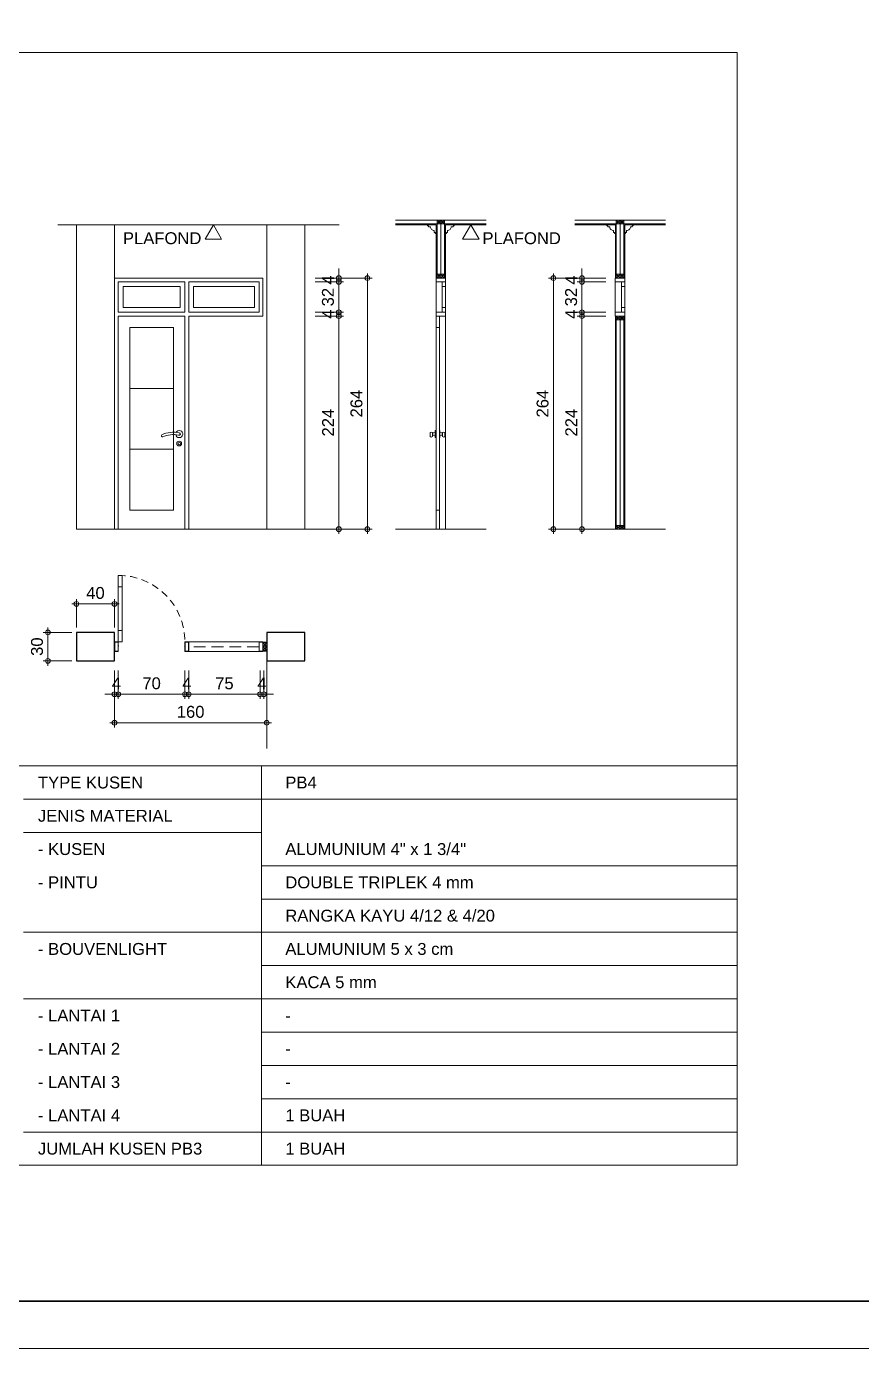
# Model space of a CAD drawing. Header units: millimetres. Extents: x -11 to 1625, y -267 to 180.
# Drawn here: x 1048.45 to 1066.01, y -157 to -129.2 of the extents above; entities that cross this region are included whole.
import ezdxf
from ezdxf.enums import TextEntityAlignment as Align

# ---------------------------------------------------------------- set-up
doc = ezdxf.new("R2010")
doc.units = ezdxf.units.MM
doc.linetypes.add('HIDDEN', pattern=[0.375, 0.25, -0.125])
for name, color, linetype, lineweight in [('ars', 11, 'Continuous', 5), ('GRS KOP', 1, 'Continuous', 35), ('KOLOM', 1, 'Continuous', 30), ('kop', 7, 'Continuous', 20), ('kus', 63, 'Continuous', 15), ('lan', 7, 'Continuous', 15), ('not', 7, 'Continuous', 20), ('PARTISI', 190, 'Continuous', 9), ('pla', 213, 'Continuous', 15), ('tem', 5, 'Continuous', 20), ('u', 6, 'Continuous', 20)]:
    doc.layers.add(name, color=color, linetype=linetype, lineweight=lineweight)
doc.styles.add('BARU', font='complex.shx')
doc.styles.add('S', font='SIMPLEX', dxfattribs={"width": 1.1})
doc.styles.get("Standard").update_dxf_attribs({"font": 'ARIALUNI.TTF'})
doc.dimstyles.new('SK 50', dxfattribs={"dimtxt": 0.25, "dimasz": 0.1, "dimexe": 0, "dimexo": 0, "dimgap": 0.1, "dimtad": 1, "dimdec": 0, "dimlfac": 50, "dimzin": 12, "dimdsep": 46, "dimtxsty": 'Standard', "dimblk": 'BULAT', "dimcen": 0.1, "dimclrd": 256, "dimclre": 256, "dimclrt": 256, "dimadec": 0, "dimazin": 3, "dimtfac": 1, "dimtdec": 0, "dimtofl": 0, "dimtmove": 0, "dimatfit": 3, "dimldrblk": 'BULAT', "dimfxl": 0, "dimtolj": 1, "dimtzin": 0, "dimlwd": -1, "dimlwe": -1, "dimarcsym": 0})

# ---------------------------------------------------------------- blocks, each defined once
blk = doc.blocks.new('kop')
at = {"layer": 'GRS KOP'}
blk.add_lwpolyline([(1, 54), (83, 54), (83, 1), (1, 1)], close=True, dxfattribs=at)
at = {"layer": 'kop', "color": 7}
blk.add_line((0, 0), (84, 0), dxfattribs=at)
at = {"layer": 'kop', "style": 'BARU', "flags": 4}
for p, height in [((73.8, 5.4), 0.35), ((80.303, 5.382), 0.25), ((73.8, 4.9), 0.35), ((80.303, 4.882), 0.25), ((73.8, 4.4), 0.35), ((80.303, 4.382), 0.25)]:
    blk.add_attdef('-', p, '', height=height, dxfattribs=at)
at = {"layer": 'kop', "flags": 4}
for tag, p in [('AR-00', (78.057, 2.648)), ('00', (81.238, 2.647))]:
    blk.add_attdef(tag, text='', height=0.35, dxfattribs=at).set_placement(p, align=Align.MIDDLE)
blk = doc.blocks.new('PEILA')
blk.add_lwpolyline([(-0.188, -0.325), (0.188, -0.325), (0, 0)], close=True)
at = {"style": 'S', "width": 1.1, "flags": 4}
blk.add_attdef('CAT', (0.265, -0.289), '', height=0.2, dxfattribs=at)
blk = doc.blocks.new('BULAT')
for p, q in [((-1, 0), (1, 0)), ((0, -1), (0, 1))]:
    blk.add_line(p, q)
blk.add_circle((0, 0), 0.5)
blk = doc.blocks.new('*D2111')
at = {"layer": 'Defpoints', "color": 0, "ltscale": 0.15}
for p in [(1054.52, -135.288), (1054.52, -139.768), (1055.02, -139.768)]:
    blk.add_point(p, dxfattribs=at)
at = {"layer": 'u', "ltscale": 0.15}
for p, q in [((1054.52, -135.288), (1055.02, -135.288)), ((1055.02, -135.388), (1055.02, -139.668)), ((1054.52, -139.768), (1055.02, -139.768))]:
    blk.add_line(p, q, dxfattribs=at)
at = {"layer": 'u', "ltscale": 0.15, "xscale": 0.1, "yscale": 0.1, "zscale": 0.1}
for p, rotation in [((1055.02, -135.288), 90), ((1055.02, -139.768), 270)]:
    blk.add_blockref('BULAT', p, dxfattribs=dict(at, rotation=rotation))
at = {"layer": 'u', "ltscale": 0.15, "insert": (1054.794, -137.528), "char_height": 0.25, "attachment_point": 5, "rotation": 90}
blk.add_mtext('\\A1;224', dxfattribs=at)
blk = doc.blocks.new('*D2112')
at = {"layer": 'Defpoints', "color": 0, "ltscale": 0.15}
for p in [(1054.52, -134.568), (1054.52, -135.208), (1055.02, -135.208)]:
    blk.add_point(p, dxfattribs=at)
at = {"layer": 'u', "ltscale": 0.15}
for p, q in [((1054.52, -134.568), (1055.02, -134.568)), ((1055.02, -134.668), (1055.02, -135.108)), ((1054.52, -135.208), (1055.02, -135.208))]:
    blk.add_line(p, q, dxfattribs=at)
at = {"layer": 'u', "ltscale": 0.15, "xscale": 0.1, "yscale": 0.1, "zscale": 0.1}
for p, rotation in [((1055.02, -134.568), 90), ((1055.02, -135.208), 270)]:
    blk.add_blockref('BULAT', p, dxfattribs=dict(at, rotation=rotation))
at = {"layer": 'u', "ltscale": 0.15, "insert": (1054.792, -134.888), "char_height": 0.25, "attachment_point": 5, "rotation": 90}
blk.add_mtext('\\A1;32', dxfattribs=at)
blk = doc.blocks.new('*D2113')
at = {"layer": 'Defpoints', "color": 0, "ltscale": 0.15}
for p in [(1054.52, -134.488), (1054.52, -134.568), (1055.02, -134.568)]:
    blk.add_point(p, dxfattribs=at)
at = {"layer": 'u', "ltscale": 0.15}
for p, q in [((1055.02, -134.388), (1055.02, -134.288)), ((1054.52, -134.488), (1055.02, -134.488)), ((1054.52, -134.568), (1055.02, -134.568)), ((1055.02, -134.668), (1055.02, -134.768))]:
    blk.add_line(p, q, dxfattribs=at)
at = {"layer": 'u', "ltscale": 0.15, "xscale": 0.1, "yscale": 0.1, "zscale": 0.1}
for p, rotation in [((1055.02, -134.488), 270), ((1055.02, -134.568), 90)]:
    blk.add_blockref('BULAT', p, dxfattribs=dict(at, rotation=rotation))
at = {"layer": 'u', "ltscale": 0.15, "insert": (1054.795, -134.528), "char_height": 0.25, "attachment_point": 5, "rotation": 90}
blk.add_mtext('\\A1;4', dxfattribs=at)
blk = doc.blocks.new('*D2114')
at = {"layer": 'Defpoints', "color": 0, "ltscale": 0.15}
for p in [(1055.12, -134.488), (1055.12, -139.768), (1055.62, -139.768)]:
    blk.add_point(p, dxfattribs=at)
at = {"layer": 'u', "ltscale": 0.15}
for p, q in [((1055.12, -134.488), (1055.62, -134.488)), ((1055.62, -134.588), (1055.62, -139.668)), ((1055.12, -139.768), (1055.62, -139.768))]:
    blk.add_line(p, q, dxfattribs=at)
at = {"layer": 'u', "ltscale": 0.15, "xscale": 0.1, "yscale": 0.1, "zscale": 0.1}
for p, rotation in [((1055.62, -134.488), 90), ((1055.62, -139.768), 270)]:
    blk.add_blockref('BULAT', p, dxfattribs=dict(at, rotation=rotation))
at = {"layer": 'u', "ltscale": 0.15, "insert": (1055.392, -137.128), "char_height": 0.25, "attachment_point": 5, "rotation": 90}
blk.add_mtext('\\A1;264', dxfattribs=at)
blk = doc.blocks.new('*D2115')
at = {"layer": 'Defpoints', "color": 0, "ltscale": 0.15}
for p in [(1054.52, -135.208), (1054.52, -135.288), (1055.02, -135.288)]:
    blk.add_point(p, dxfattribs=at)
at = {"layer": 'u', "ltscale": 0.15}
for p, q in [((1055.02, -135.108), (1055.02, -135.008)), ((1054.52, -135.208), (1055.02, -135.208)), ((1054.52, -135.288), (1055.02, -135.288)), ((1055.02, -135.388), (1055.02, -135.488))]:
    blk.add_line(p, q, dxfattribs=at)
at = {"layer": 'u', "ltscale": 0.15, "xscale": 0.1, "yscale": 0.1, "zscale": 0.1}
for p, rotation in [((1055.02, -135.208), 270), ((1055.02, -135.288), 90)]:
    blk.add_blockref('BULAT', p, dxfattribs=dict(at, rotation=rotation))
at = {"layer": 'u', "ltscale": 0.15, "insert": (1054.795, -135.248), "char_height": 0.25, "attachment_point": 5, "rotation": 90}
blk.add_mtext('\\A1;4', dxfattribs=at)
blk = doc.blocks.new('*D2116')
at = {"layer": 'Defpoints', "color": 0, "ltscale": 0.15}
for p in [(1060.631, -135.288), (1060.131, -139.768), (1060.631, -139.768)]:
    blk.add_point(p, dxfattribs=at)
at = {"layer": 'u', "ltscale": 0.15}
for p, q in [((1060.631, -135.288), (1060.131, -135.288)), ((1060.131, -135.388), (1060.131, -139.668)), ((1060.631, -139.768), (1060.131, -139.768))]:
    blk.add_line(p, q, dxfattribs=at)
at = {"layer": 'u', "ltscale": 0.15, "xscale": 0.1, "yscale": 0.1, "zscale": 0.1}
for p, rotation in [((1060.131, -135.288), 90), ((1060.131, -139.768), 270)]:
    blk.add_blockref('BULAT', p, dxfattribs=dict(at, rotation=rotation))
at = {"layer": 'u', "ltscale": 0.15, "insert": (1059.906, -137.528), "char_height": 0.25, "attachment_point": 5, "rotation": 90}
blk.add_mtext('\\A1;224', dxfattribs=at)
blk = doc.blocks.new('*D2117')
at = {"layer": 'Defpoints', "color": 0, "ltscale": 0.15}
for p in [(1060.631, -134.568), (1060.131, -135.208), (1060.631, -135.208)]:
    blk.add_point(p, dxfattribs=at)
at = {"layer": 'u', "ltscale": 0.15}
for p, q in [((1060.631, -134.568), (1060.131, -134.568)), ((1060.131, -134.668), (1060.131, -135.108)), ((1060.631, -135.208), (1060.131, -135.208))]:
    blk.add_line(p, q, dxfattribs=at)
at = {"layer": 'u', "ltscale": 0.15, "xscale": 0.1, "yscale": 0.1, "zscale": 0.1}
for p, rotation in [((1060.131, -134.568), 90), ((1060.131, -135.208), 270)]:
    blk.add_blockref('BULAT', p, dxfattribs=dict(at, rotation=rotation))
at = {"layer": 'u', "ltscale": 0.15, "insert": (1059.904, -134.888), "char_height": 0.25, "attachment_point": 5, "rotation": 90}
blk.add_mtext('\\A1;32', dxfattribs=at)
blk = doc.blocks.new('*D2118')
at = {"layer": 'Defpoints', "color": 0, "ltscale": 0.15}
for p in [(1060.131, -134.568), (1060.631, -134.488), (1060.631, -134.568)]:
    blk.add_point(p, dxfattribs=at)
at = {"layer": 'u', "ltscale": 0.15}
for p, q in [((1060.131, -134.388), (1060.131, -134.288)), ((1060.631, -134.488), (1060.131, -134.488)), ((1060.631, -134.568), (1060.131, -134.568)), ((1060.131, -134.668), (1060.131, -134.768))]:
    blk.add_line(p, q, dxfattribs=at)
at = {"layer": 'u', "ltscale": 0.15, "xscale": 0.1, "yscale": 0.1, "zscale": 0.1}
for p, rotation in [((1060.131, -134.488), 270), ((1060.131, -134.568), 90)]:
    blk.add_blockref('BULAT', p, dxfattribs=dict(at, rotation=rotation))
at = {"layer": 'u', "ltscale": 0.15, "insert": (1059.906, -134.528), "char_height": 0.25, "attachment_point": 5, "rotation": 90}
blk.add_mtext('\\A1;4', dxfattribs=at)
blk = doc.blocks.new('*D2119')
at = {"layer": 'Defpoints', "color": 0, "ltscale": 0.15}
for p in [(1060.031, -134.488), (1059.531, -139.768), (1060.031, -139.768)]:
    blk.add_point(p, dxfattribs=at)
at = {"layer": 'u', "ltscale": 0.15}
for p, q in [((1060.031, -134.488), (1059.531, -134.488)), ((1059.531, -134.588), (1059.531, -139.668)), ((1060.031, -139.768), (1059.531, -139.768))]:
    blk.add_line(p, q, dxfattribs=at)
at = {"layer": 'u', "ltscale": 0.15, "xscale": 0.1, "yscale": 0.1, "zscale": 0.1}
for p, rotation in [((1059.531, -134.488), 90), ((1059.531, -139.768), 270)]:
    blk.add_blockref('BULAT', p, dxfattribs=dict(at, rotation=rotation))
at = {"layer": 'u', "ltscale": 0.15, "insert": (1059.304, -137.128), "char_height": 0.25, "attachment_point": 5, "rotation": 90}
blk.add_mtext('\\A1;264', dxfattribs=at)
blk = doc.blocks.new('*D2120')
at = {"layer": 'Defpoints', "color": 0, "ltscale": 0.15}
for p in [(1060.131, -135.288), (1060.631, -135.208), (1060.631, -135.288)]:
    blk.add_point(p, dxfattribs=at)
at = {"layer": 'u', "ltscale": 0.15}
for p, q in [((1060.131, -135.108), (1060.131, -135.008)), ((1060.631, -135.208), (1060.131, -135.208)), ((1060.631, -135.288), (1060.131, -135.288)), ((1060.131, -135.388), (1060.131, -135.488))]:
    blk.add_line(p, q, dxfattribs=at)
at = {"layer": 'u', "ltscale": 0.15, "xscale": 0.1, "yscale": 0.1, "zscale": 0.1}
for p, rotation in [((1060.131, -135.208), 270), ((1060.131, -135.288), 90)]:
    blk.add_blockref('BULAT', p, dxfattribs=dict(at, rotation=rotation))
at = {"layer": 'u', "ltscale": 0.15, "insert": (1059.906, -135.248), "char_height": 0.25, "attachment_point": 5, "rotation": 90}
blk.add_mtext('\\A1;4', dxfattribs=at)
blk = doc.blocks.new('*D2121')
at = {"layer": 'Defpoints', "color": 0, "ltscale": 0.15}
for p in [(1049.505, -141.339), (1049.505, -141.839), (1050.305, -141.839)]:
    blk.add_point(p, dxfattribs=at)
at = {"layer": 'u', "ltscale": 0.15}
for p, q in [((1049.505, -141.839), (1049.505, -141.339)), ((1050.205, -141.339), (1049.605, -141.339)), ((1050.305, -141.839), (1050.305, -141.339))]:
    blk.add_line(p, q, dxfattribs=at)
at = {"layer": 'u', "ltscale": 0.15, "xscale": 0.1, "yscale": 0.1, "zscale": 0.1, "rotation": 180}
blk.add_blockref('BULAT', (1049.505, -141.339), dxfattribs=at)
at = {"layer": 'u', "ltscale": 0.15, "xscale": 0.1, "yscale": 0.1, "zscale": 0.1}
blk.add_blockref('BULAT', (1050.305, -141.339), dxfattribs=at)
at = {"layer": 'u', "ltscale": 0.15, "insert": (1049.905, -141.111), "char_height": 0.25, "attachment_point": 5}
blk.add_mtext('\\A1;40', dxfattribs=at)
blk = doc.blocks.new('*D2122')
at = {"layer": 'Defpoints', "color": 0, "ltscale": 0.15}
for p in [(1049.405, -141.939), (1048.905, -142.539), (1049.405, -142.539)]:
    blk.add_point(p, dxfattribs=at)
at = {"layer": 'u', "ltscale": 0.15}
for p, q in [((1049.405, -141.939), (1048.905, -141.939)), ((1048.905, -142.039), (1048.905, -142.439)), ((1049.405, -142.539), (1048.905, -142.539))]:
    blk.add_line(p, q, dxfattribs=at)
at = {"layer": 'u', "ltscale": 0.15, "xscale": 0.1, "yscale": 0.1, "zscale": 0.1}
for p, rotation in [((1048.905, -141.939), 90), ((1048.905, -142.539), 270)]:
    blk.add_blockref('BULAT', p, dxfattribs=dict(at, rotation=rotation))
at = {"layer": 'u', "ltscale": 0.15, "insert": (1048.677, -142.239), "char_height": 0.25, "attachment_point": 5, "rotation": 90}
blk.add_mtext('\\A1;30', dxfattribs=at)
blk = doc.blocks.new('*D2123')
at = {"layer": 'Defpoints', "color": 0, "ltscale": 0.15}
for p in [(1050.385, -142.739), (1051.785, -142.739), (1051.785, -143.239)]:
    blk.add_point(p, dxfattribs=at)
at = {"layer": 'u', "ltscale": 0.15}
for p, q in [((1050.385, -142.739), (1050.385, -143.239)), ((1051.785, -142.739), (1051.785, -143.239)), ((1050.485, -143.239), (1051.685, -143.239))]:
    blk.add_line(p, q, dxfattribs=at)
at = {"layer": 'u', "ltscale": 0.15, "xscale": 0.1, "yscale": 0.1, "zscale": 0.1, "rotation": 180}
blk.add_blockref('BULAT', (1050.385, -143.239), dxfattribs=at)
at = {"layer": 'u', "ltscale": 0.15, "xscale": 0.1, "yscale": 0.1, "zscale": 0.1}
blk.add_blockref('BULAT', (1051.785, -143.239), dxfattribs=at)
at = {"layer": 'u', "ltscale": 0.15, "insert": (1051.085, -143.011), "char_height": 0.25, "attachment_point": 5}
blk.add_mtext('\\A1;70', dxfattribs=at)
blk = doc.blocks.new('*D2124')
at = {"layer": 'Defpoints', "color": 0, "ltscale": 0.15}
for p in [(1050.305, -142.739), (1050.385, -142.739), (1050.385, -143.239)]:
    blk.add_point(p, dxfattribs=at)
at = {"layer": 'u', "ltscale": 0.15}
for p, q in [((1050.305, -142.739), (1050.305, -143.239)), ((1050.385, -142.739), (1050.385, -143.239)), ((1050.205, -143.239), (1050.105, -143.239)), ((1050.485, -143.239), (1050.585, -143.239))]:
    blk.add_line(p, q, dxfattribs=at)
at = {"layer": 'u', "ltscale": 0.15, "xscale": 0.1, "yscale": 0.1, "zscale": 0.1}
blk.add_blockref('BULAT', (1050.305, -143.239), dxfattribs=at)
at = {"layer": 'u', "ltscale": 0.15, "xscale": 0.1, "yscale": 0.1, "zscale": 0.1, "rotation": 180}
blk.add_blockref('BULAT', (1050.385, -143.239), dxfattribs=at)
at = {"layer": 'u', "ltscale": 0.15, "insert": (1050.345, -143.014), "char_height": 0.25, "attachment_point": 5}
blk.add_mtext('\\A1;4', dxfattribs=at)
blk = doc.blocks.new('*D2125')
at = {"layer": 'Defpoints', "color": 0, "ltscale": 0.15}
for p in [(1051.785, -142.739), (1051.865, -142.739), (1051.865, -143.239)]:
    blk.add_point(p, dxfattribs=at)
at = {"layer": 'u', "ltscale": 0.15}
for p, q in [((1051.785, -142.739), (1051.785, -143.239)), ((1051.865, -142.739), (1051.865, -143.239)), ((1051.685, -143.239), (1051.585, -143.239)), ((1051.965, -143.239), (1052.065, -143.239))]:
    blk.add_line(p, q, dxfattribs=at)
at = {"layer": 'u', "ltscale": 0.15, "xscale": 0.1, "yscale": 0.1, "zscale": 0.1}
blk.add_blockref('BULAT', (1051.785, -143.239), dxfattribs=at)
at = {"layer": 'u', "ltscale": 0.15, "xscale": 0.1, "yscale": 0.1, "zscale": 0.1, "rotation": 180}
blk.add_blockref('BULAT', (1051.865, -143.239), dxfattribs=at)
at = {"layer": 'u', "ltscale": 0.15, "insert": (1051.825, -143.014), "char_height": 0.25, "attachment_point": 5}
blk.add_mtext('\\A1;4', dxfattribs=at)
blk = doc.blocks.new('*D2126')
at = {"layer": 'Defpoints', "color": 0, "ltscale": 0.15}
for p in [(1051.865, -142.739), (1053.365, -142.739), (1053.365, -143.239)]:
    blk.add_point(p, dxfattribs=at)
at = {"layer": 'u', "ltscale": 0.15}
for p, q in [((1051.865, -142.739), (1051.865, -143.239)), ((1053.365, -142.739), (1053.365, -143.239)), ((1051.965, -143.239), (1053.265, -143.239))]:
    blk.add_line(p, q, dxfattribs=at)
at = {"layer": 'u', "ltscale": 0.15, "xscale": 0.1, "yscale": 0.1, "zscale": 0.1, "rotation": 180}
blk.add_blockref('BULAT', (1051.865, -143.239), dxfattribs=at)
at = {"layer": 'u', "ltscale": 0.15, "xscale": 0.1, "yscale": 0.1, "zscale": 0.1}
blk.add_blockref('BULAT', (1053.365, -143.239), dxfattribs=at)
at = {"layer": 'u', "ltscale": 0.15, "insert": (1052.615, -143.012), "char_height": 0.25, "attachment_point": 5}
blk.add_mtext('\\A1;75', dxfattribs=at)
blk = doc.blocks.new('*D2127')
at = {"layer": 'Defpoints', "color": 0, "ltscale": 0.15}
for p in [(1053.365, -142.739), (1053.445, -142.739), (1053.445, -143.239)]:
    blk.add_point(p, dxfattribs=at)
at = {"layer": 'u', "ltscale": 0.15}
for p, q in [((1053.365, -142.739), (1053.365, -143.239)), ((1053.445, -142.739), (1053.445, -143.239)), ((1053.265, -143.239), (1053.165, -143.239)), ((1053.545, -143.239), (1053.645, -143.239))]:
    blk.add_line(p, q, dxfattribs=at)
at = {"layer": 'u', "ltscale": 0.15, "xscale": 0.1, "yscale": 0.1, "zscale": 0.1}
blk.add_blockref('BULAT', (1053.365, -143.239), dxfattribs=at)
at = {"layer": 'u', "ltscale": 0.15, "xscale": 0.1, "yscale": 0.1, "zscale": 0.1, "rotation": 180}
blk.add_blockref('BULAT', (1053.445, -143.239), dxfattribs=at)
at = {"layer": 'u', "ltscale": 0.15, "insert": (1053.405, -143.014), "char_height": 0.25, "attachment_point": 5}
blk.add_mtext('\\A1;4', dxfattribs=at)
blk = doc.blocks.new('*D2128')
at = {"layer": 'Defpoints', "color": 0, "ltscale": 0.15}
for p in [(1050.305, -143.339), (1053.505, -143.339), (1053.505, -143.839)]:
    blk.add_point(p, dxfattribs=at)
at = {"layer": 'u', "ltscale": 0.15}
for p, q in [((1050.305, -143.339), (1050.305, -143.839)), ((1053.505, -143.339), (1053.505, -143.839)), ((1050.405, -143.839), (1053.405, -143.839))]:
    blk.add_line(p, q, dxfattribs=at)
at = {"layer": 'u', "ltscale": 0.15, "xscale": 0.1, "yscale": 0.1, "zscale": 0.1, "rotation": 180}
blk.add_blockref('BULAT', (1050.305, -143.839), dxfattribs=at)
at = {"layer": 'u', "ltscale": 0.15, "xscale": 0.1, "yscale": 0.1, "zscale": 0.1}
blk.add_blockref('BULAT', (1053.505, -143.839), dxfattribs=at)
at = {"layer": 'u', "ltscale": 0.15, "insert": (1051.905, -143.611), "char_height": 0.25, "attachment_point": 5}
blk.add_mtext('\\A1;160', dxfattribs=at)
blk = doc.blocks.new('P 70')
at = {"linetype": 'HIDDEN', "ltscale": 0.3}
blk.add_lwpolyline([(-0.74, 0.1, -0.414214), (-0.04, 0.8, -1.303225)], format="xyb", dxfattribs=at)
for points in [[(-0.04, 0.8), (-0.08, 0.8), (-0.08, 0.68), (-0.04, 0.68)], [(-0.04, 0.68), (-0.08, 0.68), (-0.08, 0.22), (-0.04, 0.22)], [(-0.04, 0.1), (-0.08, 0.1), (-0.08, 0.22), (-0.04, 0.22)], [(-0.735, 0.06), (-0.74, 0.06), (-0.74, 0.061), (-0.74, 0.1), (-0.78, 0.1), (-0.78, 0), (-0.74, 0), (-0.74, 0.056), (-0.735, 0.058)], [(-0.742, 0.002), (-0.778, 0.002), (-0.778, 0.098), (-0.742, 0.098)], [(-0.045, 0.06), (-0.04, 0.06), (-0.04, 0.061), (-0.04, 0.1), (0, 0.1), (0, 0), (-0.04, 0), (-0.04, 0.056), (-0.045, 0.058)], [(-0.038, 0.002), (-0.002, 0.002), (-0.002, 0.098), (-0.038, 0.098)]]:
    blk.add_lwpolyline(points, close=True)
blk = doc.blocks.new('K1')
at = {"layer": 'KOLOM'}
blk.add_lwpolyline([(0.2, 0.15), (-0.2, 0.15), (-0.2, -0.15), (0.2, -0.15), (0.2, 0.15)], dxfattribs=at)

msp = doc.modelspace()

# ---------------------------------------------------------------- linework, layer by layer
at = {"layer": 'ars'}
for p, q in [((1056.21047, -133.3678056), (1057.0660678, -133.3678056)), ((1057.0660678, -134.4878056), (1057.0660678, -133.3678056)), ((1057.0840678, -133.3478056), (1057.1640678, -133.2678056)), ((1057.0840678, -133.2678056), (1057.1640678, -133.3478056)), ((1057.1640678, -133.2678056), (1057.2440678, -133.3478056)), ((1057.1640678, -133.3478056), (1057.2440678, -133.2678056)), ((1057.2620678, -134.4878056), (1057.2620678, -133.3678056)), ((1058.1176657, -133.3678056), (1057.2620678, -133.3678056)), ((1059.977857, -133.3678056), (1060.8334548, -133.3678056)), ((1060.8334548, -134.4878056), (1060.8334548, -133.3678056)), ((1060.8514548, -133.3478056), (1060.9314548, -133.2678056)), ((1060.8514548, -133.2678056), (1060.9314548, -133.3478056)), ((1060.9314548, -133.2678056), (1061.0114548, -133.3478056)), ((1060.9314548, -133.3478056), (1061.0114548, -133.2678056)), ((1061.0294548, -134.4878056), (1061.0294548, -133.3678056)), ((1061.8850527, -133.3678056), (1061.0294548, -133.3678056)), ((1057.0840678, -134.4878056), (1057.1640678, -134.4078056)), ((1057.0840678, -134.4078056), (1057.1640678, -134.4878056)), ((1057.1640678, -134.4078056), (1057.2440678, -134.4878056)), ((1057.1640678, -134.4878056), (1057.2440678, -134.4078056)), ((1060.8514548, -134.4878056), (1060.9314548, -134.4078056)), ((1060.8514548, -134.4078056), (1060.9314548, -134.4878056)), ((1060.9314548, -134.4078056), (1061.0114548, -134.4878056)), ((1060.9314548, -134.4878056), (1061.0114548, -134.4078056)), ((1060.8334548, -139.7678056), (1060.8334548, -135.2878056)), ((1060.8514548, -135.3678056), (1060.9314548, -135.2878056)), ((1060.8514548, -135.2878056), (1060.9314548, -135.3678056)), ((1060.9314548, -135.2878056), (1061.0114548, -135.3678056)), ((1060.9314548, -135.3678056), (1061.0114548, -135.2878056)), ((1061.0294548, -139.7678056), (1061.0294548, -135.2878056)), ((1060.8514548, -139.6878056), (1060.9314548, -139.7678056)), ((1060.8514548, -139.7678056), (1060.9314548, -139.6878056)), ((1060.9314548, -139.7678056), (1061.0114548, -139.6878056)), ((1060.9314548, -139.6878056), (1061.0114548, -139.7678056)), ((1053.5048954, -142.1412283), (1053.4248954, -142.1412283)), ((1053.4248954, -142.1592283), (1053.5048954, -142.2392283)), ((1053.5048954, -142.1592283), (1053.4248954, -142.2392283)), ((1053.5048954, -142.2392283), (1053.4248954, -142.3192283)), ((1053.4248954, -142.2392283), (1053.5048954, -142.3192283)), ((1053.5048954, -142.3372283), (1053.4248954, -142.3372283))]:
    msp.add_line(p, q, dxfattribs=at)
for points in [[(1056.9384513, -137.7382794), (1056.9384513, -137.821843)], [(1056.9884513, -137.7382794), (1056.9884513, -137.821843)], [(1056.9953402, -137.7443331), (1056.9884513, -137.7443331)], [(1056.9953402, -137.791278), (1056.9884513, -137.791278)], [(1057.1927954, -137.7443331), (1057.1996844, -137.7443331)], [(1057.1927954, -137.791278), (1057.1996844, -137.791278)], [(1057.1996844, -137.7382794), (1057.1996844, -137.821843)], [(1057.2496844, -137.7382794), (1057.2496844, -137.821843)]]:
    msp.add_lwpolyline(points, dxfattribs=at)
for points in [[(1057.0540678, -137.6928056), (1057.0425642, -137.6928056), (1057.0425642, -137.8428056), (1057.0540678, -137.8428056)], [(1057.1340678, -137.6928056), (1057.1455715, -137.6928056), (1057.1455715, -137.8428056), (1057.1340678, -137.8428056)]]:
    msp.add_lwpolyline(points, close=True, dxfattribs=at)
for radius in [0.05, 0.025]:
    msp.add_circle((1051.6648954, -137.9678056), radius, dxfattribs=at)
for centre, radius, start, end in [((1051.3169784, -137.8029165), 0.0266789, 136.51723334, 275.64752154), ((1051.5398954, -138.2794872), 0.5510465, 76.88883355, 116.08237744), ((1051.5431632, -138.2906738), 0.5125345, 77.52780495, 115.86066295), ((1051.6648954, -137.7678056), 0.075, 189.64596199, 151.17059199), ((1051.6648954, -137.7678056), 0.025, 243.78816417, 90), ((1056.9634513, -137.7682638), 0.0390393, 50.17975461, 129.82024539), ((1056.9634513, -137.7918586), 0.0390393, 230.17975461, 309.82024539), ((1056.992924, -137.5950464), 0.1493062, 269.07273269, 289.4189203), ((1056.992924, -137.9405647), 0.1493062, 70.5810797, 90.92726731), ((1057.1952117, -137.5950464), 0.1493062, 250.5810797, 270.92726731), ((1057.1952117, -137.9405647), 0.1493062, 89.07273269, 109.4189203), ((1057.2246844, -137.7682638), 0.0390393, 50.17975461, 129.82024539), ((1057.2246844, -137.7918586), 0.0390393, 230.17975461, 309.82024539)]:
    msp.add_arc(centre, radius, start, end, dxfattribs=at)
at = {"layer": 'kus'}
for p, q in [((1053.4248954, -134.4878056), (1050.3048954, -134.4878056)), ((1051.8648954, -135.2078056), (1051.8648954, -134.5678056)), ((1053.3448954, -134.5678056), (1051.8648954, -134.5678056)), ((1053.3448954, -135.2078056), (1053.3448954, -134.5678056)), ((1053.4248954, -135.2878056), (1053.4248954, -134.4878056)), ((1057.2640678, -134.4878056), (1057.0640678, -134.4878056)), ((1057.0640678, -134.4878056), (1057.0640678, -139.7678056)), ((1057.2640678, -134.5678056), (1057.0640678, -134.5678056)), ((1057.1940678, -134.5678056), (1057.1940678, -135.2078056)), ((1057.2640678, -134.4878056), (1057.2640678, -139.7678056)), ((1061.0314548, -134.4878056), (1060.8314548, -134.4878056)), ((1060.8314548, -134.4878056), (1060.8314548, -135.2878056)), ((1061.0314548, -134.5678056), (1060.8314548, -134.5678056)), ((1060.9614548, -134.5678056), (1060.9614548, -135.2078056)), ((1061.0314548, -134.4878056), (1061.0314548, -135.2878056)), ((1057.1940678, -134.6678056), (1057.2640678, -134.6678056)), ((1060.9614548, -134.6678056), (1061.0314548, -134.6678056)), ((1057.1940678, -135.1078056), (1057.2640678, -135.1078056)), ((1060.9614548, -135.1078056), (1061.0314548, -135.1078056)), ((1050.3848954, -139.7678056), (1050.3848954, -135.2878056)), ((1051.7848954, -135.2878056), (1050.3848954, -135.2878056)), ((1051.7848954, -139.7678056), (1051.7848954, -135.2878056)), ((1053.3448954, -135.2078056), (1051.8648954, -135.2078056)), ((1051.8648954, -139.7678056), (1051.8648954, -135.2878056)), ((1053.4248954, -135.2878056), (1051.8648954, -135.2878056)), ((1057.2640678, -135.2078056), (1057.0640678, -135.2078056)), ((1057.2640678, -135.2878056), (1057.0640678, -135.2878056)), ((1057.1340678, -135.2878056), (1057.1340678, -139.7678056)), ((1061.0314548, -135.2078056), (1060.8314548, -135.2078056)), ((1061.0314548, -135.2878056), (1060.8314548, -135.2878056)), ((1050.6248954, -139.3678056), (1050.6248954, -135.5278056)), ((1051.5448954, -135.5278056), (1050.6248954, -135.5278056)), ((1051.5448954, -139.3678056), (1051.5448954, -135.5278056)), ((1057.0640678, -135.5278056), (1057.1340678, -135.5278056)), ((1051.5448954, -136.8078056), (1050.6248954, -136.8078056)), ((1050.6248954, -138.0878056), (1051.5448954, -138.0878056)), ((1050.6248954, -139.3678056), (1051.5448954, -139.3678056)), ((1057.1340678, -139.3678056), (1057.0640678, -139.3678056)), ((1053.3448954, -142.1392283), (1051.8648954, -142.1392283)), ((1053.3448954, -142.3392284), (1051.8648954, -142.3392284))]:
    msp.add_line(p, q, dxfattribs=at)
at = {"layer": 'kus', "linetype": 'HIDDEN'}
msp.add_line((1053.3448954, -142.2392283), (1051.8648954, -142.2392283), dxfattribs=at)
at = {"layer": 'kus'}
for points in [[(1051.7848954, -134.5678056), (1051.7848954, -135.2078056), (1050.3848954, -135.2078056), (1050.3848954, -134.5678056)], [(1051.6848954, -134.6678056), (1051.6848954, -135.1078056), (1050.4848954, -135.1078056), (1050.4848954, -134.6678056)], [(1053.2448954, -134.6678056), (1053.2448954, -135.1078056), (1051.9648954, -135.1078056), (1051.9648954, -134.6678056)], [(1053.3448954, -142.3392284), (1053.4248954, -142.3392284), (1053.4248954, -142.1392283), (1053.3448954, -142.1392283)], [(1053.3488954, -142.3352283), (1053.4208954, -142.3352283), (1053.4208954, -142.1432283), (1053.3488954, -142.1432283)]]:
    msp.add_lwpolyline(points, close=True, dxfattribs=at)
at = {"layer": 'lan'}
for p, q in [((1063.3957723, -129.7457819), (998.3957723, -129.7457819)), ((1063.3957723, -153.1457819), (1063.3957723, -129.7457819)), ((1049.1153937, -133.3678056), (1055.0248954, -133.3678056)), ((1049.5048954, -139.7678056), (1055.0416178, -139.7678056)), ((1056.21047, -139.7678056), (1058.1176657, -139.7678056)), ((1059.977857, -139.7678056), (1061.8850527, -139.7678056)), ((1063.3957723, -144.7457819), (998.3957723, -144.7457819)), ((1053.3957723, -153.1457819), (1053.3957723, -144.7457819)), ((1063.3957723, -145.4457819), (1048.3957723, -145.4457819)), ((1053.3957723, -146.1457819), (1048.3957723, -146.1457819)), ((1063.3957723, -146.8457819), (1053.3957723, -146.8457819)), ((1063.3957723, -147.5457819), (1053.3957723, -147.5457819)), ((1063.3957723, -148.2457819), (1048.3957723, -148.2457819)), ((1063.3957723, -148.9457819), (1053.3957723, -148.9457819)), ((1063.3957723, -149.6457819), (1048.3957723, -149.6457819)), ((1063.3957723, -150.3457819), (1053.3957723, -150.3457819)), ((1063.3957723, -151.0457819), (1053.3957723, -151.0457819)), ((1063.3957723, -151.7457819), (1053.3957723, -151.7457819)), ((1063.3957723, -152.4457819), (1048.3957723, -152.4457819)), ((1063.3957723, -153.1457819), (998.3957723, -153.1457819))]:
    msp.add_line(p, q, dxfattribs=at)
for points in [[(1056.9060678, -133.4078056), (1056.9060678, -133.3878056), (1056.8860678, -133.3878056), (1056.8860678, -133.3678056), (1057.0660678, -133.3678056), (1057.0660678, -133.5478056), (1057.0460678, -133.5478056), (1057.0460678, -133.5278056), (1057.0260678, -133.5278056), (1057.0260678, -133.4878056, -0.4142135624), (1056.9460678, -133.4078056)], [(1057.4220678, -133.4078056), (1057.4220678, -133.3878056), (1057.4420678, -133.3878056), (1057.4420678, -133.3678056), (1057.2620678, -133.3678056), (1057.2620678, -133.5478056), (1057.2820678, -133.5478056), (1057.2820678, -133.5278056), (1057.3020678, -133.5278056), (1057.3020678, -133.4878056, 0.4142135624), (1057.3820678, -133.4078056)], [(1060.6734548, -133.4078056), (1060.6734548, -133.3878056), (1060.6534548, -133.3878056), (1060.6534548, -133.3678056), (1060.8334548, -133.3678056), (1060.8334548, -133.5478056), (1060.8134548, -133.5478056), (1060.8134548, -133.5278056), (1060.7934548, -133.5278056), (1060.7934548, -133.4878056, -0.4142135624), (1060.7134548, -133.4078056)], [(1061.1894548, -133.4078056), (1061.1894548, -133.3878056), (1061.2094548, -133.3878056), (1061.2094548, -133.3678056), (1061.0294548, -133.3678056), (1061.0294548, -133.5478056), (1061.0494548, -133.5478056), (1061.0494548, -133.5278056), (1061.0694548, -133.5278056), (1061.0694548, -133.4878056, 0.4142135624), (1061.1494548, -133.4078056)]]:
    msp.add_lwpolyline(points, format="xyb", close=True, dxfattribs=at)
at = {"layer": 'PARTISI'}
for p, q in [((1057.0840678, -134.4878056), (1057.0840678, -133.2678056)), ((1057.0840678, -133.2678056), (1057.2440678, -133.2678056)), ((1057.0840678, -133.3478056), (1057.2440678, -133.3478056)), ((1057.1640678, -134.4878056), (1057.1640678, -133.2678056)), ((1057.2440678, -134.4878056), (1057.2440678, -133.2678056)), ((1060.8514548, -134.4878056), (1060.8514548, -133.2678056)), ((1060.8514548, -133.2678056), (1061.0114548, -133.2678056)), ((1060.8514548, -133.3478056), (1061.0114548, -133.3478056)), ((1060.9314548, -134.4878056), (1060.9314548, -133.2678056)), ((1061.0114548, -134.4878056), (1061.0114548, -133.2678056)), ((1057.0840678, -134.4078056), (1057.2440678, -134.4078056)), ((1060.8514548, -134.4078056), (1061.0114548, -134.4078056)), ((1060.8514548, -139.7678056), (1060.8514548, -135.2878056)), ((1060.8514548, -135.3678056), (1061.0114548, -135.3678056)), ((1060.9314548, -139.7678056), (1060.9314548, -135.2878056)), ((1061.0114548, -139.7678056), (1061.0114548, -135.2878056)), ((1060.8514548, -139.6878056), (1061.0114548, -139.6878056)), ((1053.5048954, -142.1592283), (1053.4248954, -142.1592283)), ((1053.4248954, -142.2392283), (1053.5048954, -142.2392283)), ((1053.5048954, -142.3192283), (1053.4248954, -142.3192283)), ((1053.5048954, -142.1592283), (1053.5048954, -142.3192283)), ((1053.5048954, -142.5392283), (1053.5048954, -144.3823059))]:
    msp.add_line(p, q, dxfattribs=at)
at = {"layer": 'pla'}
for p, q in [((1056.21047, -133.2678056), (1057.0840678, -133.2678056)), ((1056.21047, -133.3478056), (1057.0840678, -133.3478056)), ((1058.1176657, -133.2678056), (1057.2440678, -133.2678056)), ((1058.1176657, -133.3478056), (1057.2440678, -133.3478056)), ((1059.977857, -133.2678056), (1060.8514548, -133.2678056)), ((1059.977857, -133.3478056), (1060.8514548, -133.3478056)), ((1061.8850527, -133.2678056), (1061.0114548, -133.2678056)), ((1061.8850527, -133.3478056), (1061.0114548, -133.3478056))]:
    msp.add_line(p, q, dxfattribs=at)
at = {"layer": 'tem'}
for p, q in [((1049.5048954, -139.7678056), (1049.5048954, -133.3678056)), ((1050.3048954, -139.7678056), (1050.3048954, -133.3678056)), ((1053.5048954, -139.7678056), (1053.5048954, -133.3678056)), ((1054.3048954, -139.7678056), (1054.3048954, -133.3678056))]:
    msp.add_line(p, q, dxfattribs=at)

# ---------------------------------------------------------------- block references
at = {"layer": 'KOLOM', "xscale": 2, "yscale": 2, "zscale": 2, "rotation": 180}
for p in [(1049.9048954, -142.2392283), (1053.9048954, -142.2392283)]:
    msp.add_blockref('K1', p, dxfattribs=at)
at = {"layer": 'kop'}
msp.add_blockref('kop', (995.2141622, -157), dxfattribs=at)
at = {"layer": 'kus', "xscale": -2, "yscale": 2, "zscale": 2, "rotation": 359.9999999424109}
msp.add_blockref('P 70', (1050.3048954, -142.3392284), dxfattribs=at)
at = {"layer": 'not'}
ref = msp.add_blockref('PEILA', (1052.3837606, -133.3678056), dxfattribs=dict(at, xscale=-0.9237604307034012, yscale=0.9237604307034012, zscale=0.9237604307034012))
ref.add_attrib('CAT', 'PLAFOND', (1050.4825025, -133.7743574), dxfattribs={"layer": '0', "height": 0.25, "flags": 4})
ref = msp.add_blockref('PEILA', (1057.7952512, -133.3678056), dxfattribs=dict(at, xscale=0.9237604307034012, yscale=0.9237604307034012, zscale=0.9237604307034012))
ref.add_attrib('CAT', 'PLAFOND', (1058.0385966, -133.7743574), dxfattribs={"layer": '0', "height": 0.25, "flags": 4})

# ---------------------------------------------------------------- texts
for s, p in [('TYPE KUSEN', (1048.6957723, -145.2207819)), ('PB4', (1053.8957723, -145.2207819)), ('JENIS MATERIAL', (1048.6957723, -145.9207819)), ('- KUSEN', (1048.6957723, -146.6207819)), ('ALUMUNIUM 4" x 1 3/4"', (1053.8957723, -146.6207819)), ('- PINTU', (1048.6957723, -147.3207819)), ('DOUBLE TRIPLEK 4 mm ', (1053.8957723, -147.3207819)), ('RANGKA KAYU 4/12 & 4/20', (1053.8957723, -148.0207819)), ('- BOUVENLIGHT', (1048.6957723, -148.7207819)), ('ALUMUNIUM 5 x 3 cm', (1053.8957723, -148.7207819)), ('KACA 5 mm', (1053.8957723, -149.4207819)), ('- LANTAI 1', (1048.6957723, -150.1207819)), ('-', (1053.8957723, -150.1207819)), ('- LANTAI 2', (1048.6957723, -150.8207819)), ('-', (1053.8957723, -150.8207819)), ('- LANTAI 3', (1048.6957723, -151.5207819)), ('-', (1053.8957723, -151.5207819)), ('- LANTAI 4', (1048.6957723, -152.2207819)), ('1 BUAH', (1053.8957723, -152.2207819)), ('JUMLAH KUSEN PB3', (1048.6957723, -152.9207819)), ('1 BUAH', (1053.8957723, -152.9207819))]:
    msp.add_text(s, height=0.25, dxfattribs=at).set_placement(p)

# ---------------------------------------------------------------- dimensions: what is measured, and where the dimension line sits
at = {"layer": 'u', "ltscale": 0.15}
for base, p1, p2, angle, picture, middle in [((1055.0200162, -134.5678056), (1054.5200162, -134.4878056), (1054.5200162, -134.5678056), 270, '*D2113', (1055.0200162, -134.5278056)), ((1060.1314548, -134.5678056), (1060.6314548, -134.4878056), (1060.6314548, -134.5678056), 270, '*D2118', (1060.1314548, -134.5278056)), ((1055.0200162, -135.2078056), (1054.5200162, -134.5678056), (1054.5200162, -135.2078056), 270, '*D2112', (1055.0200162, -134.8878056)), ((1055.6200162, -139.7678056), (1055.1200162, -134.4878056), (1055.1200162, -139.7678056), 270, '*D2114', (1055.6200162, -137.1278056)), ((1059.5314548, -139.7678056), (1060.0314548, -134.4878056), (1060.0314548, -139.7678056), 270, '*D2119', (1059.5314548, -137.1278056)), ((1060.1314548, -135.2078056), (1060.6314548, -134.5678056), (1060.6314548, -135.2078056), 270, '*D2117', (1060.1314548, -134.8878056)), ((1055.0200162, -135.2878056), (1054.5200162, -135.2078056), (1054.5200162, -135.2878056), 270, '*D2115', (1055.0200162, -135.2478056)), ((1060.1314548, -135.2878056), (1060.6314548, -135.2078056), (1060.6314548, -135.2878056), 270, '*D2120', (1060.1314548, -135.2478056)), ((1055.0200162, -139.7678056), (1054.5200162, -135.2878056), (1054.5200162, -139.7678056), 270, '*D2111', (1055.0200162, -137.5278056)), ((1060.1314548, -139.7678056), (1060.6314548, -135.2878056), (1060.6314548, -139.7678056), 270, '*D2116', (1060.1314548, -137.5278056)), ((1049.5048954, -141.3392283), (1050.3048954, -141.8392283), (1049.5048954, -141.8392283), 180, '*D2121', (1049.9048954, -141.3392283)), ((1048.9048954, -142.5392283), (1049.4048954, -141.9392283), (1049.4048954, -142.5392283), 270, '*D2122', (1048.9048954, -142.2392283))]:
    dim = msp.add_linear_dim(base=base, p1=p1, p2=p2, angle=angle, dimstyle='SK 50', dxfattribs=at)
    dim.commit()
    dim.dimension.update_dxf_attribs({"geometry": picture, "text_midpoint": middle, "dimtype": 160})
for base, p1, p2, picture, middle in [((1050.3848954, -143.2392283), (1050.3048954, -142.7392283), (1050.3848954, -142.7392283), '*D2124', (1050.3448954, -143.2392283)), ((1051.7848954, -143.2392283), (1050.3848954, -142.7392283), (1051.7848954, -142.7392283), '*D2123', (1051.0848954, -143.2392283)), ((1051.8648954, -143.2392283), (1051.7848954, -142.7392283), (1051.8648954, -142.7392283), '*D2125', (1051.8248954, -143.2392283)), ((1053.3648954, -143.2392283), (1051.8648954, -142.7392283), (1053.3648954, -142.7392283), '*D2126', (1052.6148954, -143.2392283)), ((1053.4448954, -143.2392283), (1053.3648954, -142.7392283), (1053.4448954, -142.7392283), '*D2127', (1053.4048954, -143.2392283))]:
    dim = msp.add_linear_dim(base=base, p1=p1, p2=p2, dimstyle='SK 50', dxfattribs=at)
    dim.commit()
    dim.dimension.update_dxf_attribs({"geometry": picture, "text_midpoint": middle, "dimtype": 160})
dim = msp.add_linear_dim(base=(1053.5048954, -143.8392283), p1=(1050.3048954, -143.3392283), p2=(1053.5048954, -143.3392283), dimstyle='SK 50', dxfattribs=at)
dim.commit()
dim.dimension.update_dxf_attribs({"geometry": '*D2128', "text_midpoint": (1051.9048954, -143.6114998)})

doc.saveas('drawing.dxf')
